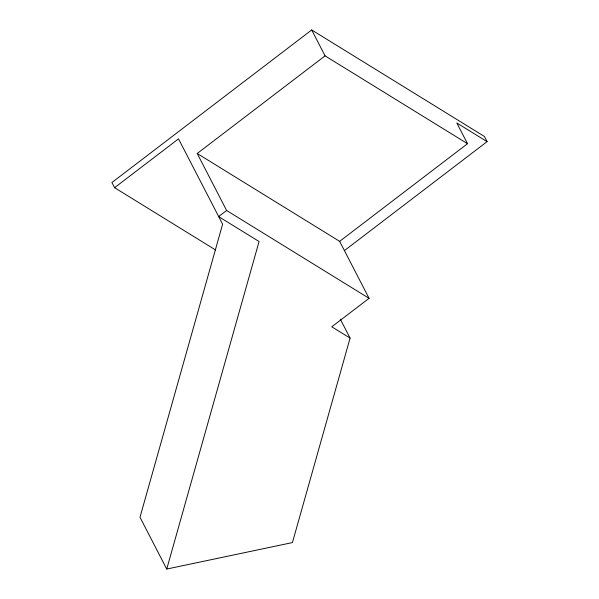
<?xml version="1.0" encoding="UTF-8"?>
<svg xmlns="http://www.w3.org/2000/svg" width="599" height="599" viewBox="0 0 599 599"><rect width="100%" height="100%" fill="white"/><g stroke="black" fill="none" stroke-linecap="round" stroke-linejoin="round"><path stroke-width="0.9" d="M166.732 569.05L259.075 241.524L218.628 216.583L226.617 210.481L369.066 298.332L331.771 326.807L350.086 338.098L292.432 542.574L166.732 569.05L139.994 517.244L222.618 224.176L178.517 138.871L114.589 187.689L111.916 182.515L311.697 29.95L484.411 136.467L487.084 141.649L344.492 250.539M197.206 153.494L325.062 55.857L467.512 143.7L339.655 241.345L197.206 153.494L226.617 210.481M487.084 141.649L456.812 122.982L467.512 143.7M114.589 187.689L215.67 250.03M311.697 29.95L325.062 55.857M339.655 241.345L369.066 298.332M340.322 319.185L350.086 338.098"/></g></svg>
